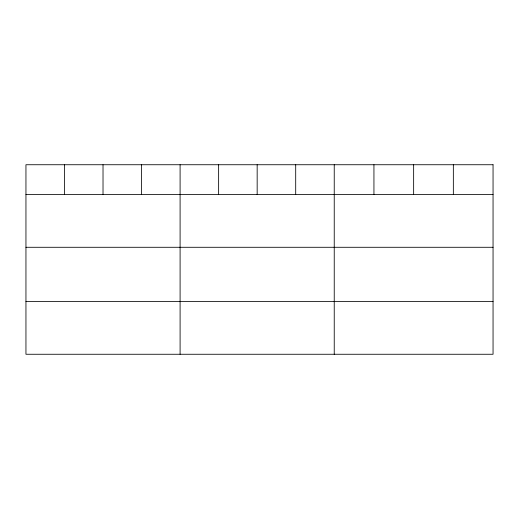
<?xml version="1.0" encoding="UTF-8"?>
<svg xmlns="http://www.w3.org/2000/svg" width="519" height="519" viewBox="0 0 519 519"><rect width="100%" height="100%" fill="white"/><g stroke="black" fill="none" stroke-linecap="round" stroke-linejoin="round"><path stroke-width="0.78" d="M25.95 194.593L493.05 194.593M25.95 247.284L493.05 247.284M25.95 301.571L493.05 301.571M453.346 164.737L453.346 194.593M413.643 164.737L413.643 194.593M373.94 164.737L373.94 194.593M334.236 164.737L334.236 354.263M295.7 164.737L295.7 194.593M257.165 164.737L257.165 194.593M218.629 164.737L218.629 194.593M180.093 164.737L180.093 354.263M141.557 164.737L141.557 194.593M103.022 164.737L103.022 194.593M64.486 164.737L64.486 194.593M493.05 164.737L25.95 164.737L25.95 354.263L493.05 354.263L493.05 164.737"/></g></svg>
